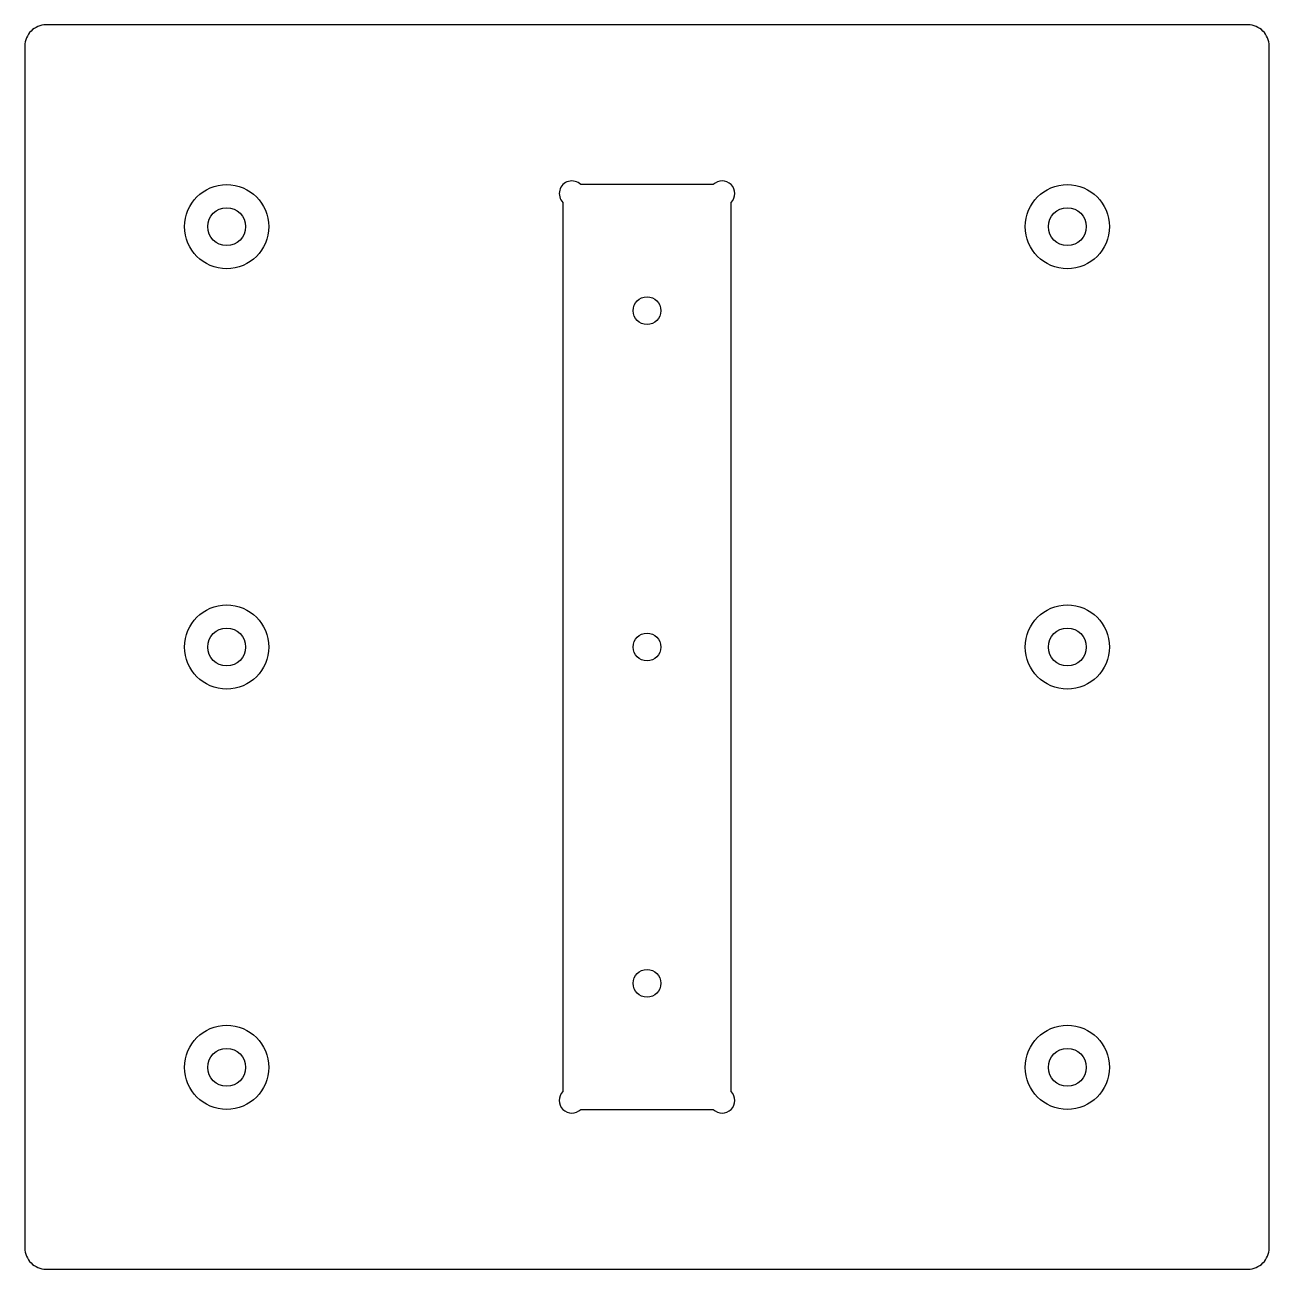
# Model space of a CAD drawing. Header units: millimetres. Extents: x -148 to 148, y -148 to 148.
import ezdxf

# ---------------------------------------------------------------- set-up
doc = ezdxf.new("R2010")
doc.units = ezdxf.units.MM
doc.layers.get('0').update_dxf_attribs({"linetype": 'CONTINUOUS'})

msp = doc.modelspace()

# ---------------------------------------------------------------- linework, layer by layer
for points in [[(143, -148, 0.414214), (148, -143), (148, 143, 0.414214), (143, 148), (-143, 148, 0.414214), (-148, 143), (-148, -143, 0.414214), (-143, -148)], [(20, 105.76, 1), (15.76, 110), (-15.76, 110, 1), (-20, 105.76), (-20, -105.76, 1), (-15.76, -110), (15.76, -110, 1), (20, -105.76)], [(20, -105.76), (20, 105.76, 1), (15.76, 110), (-15.76, 110, 1), (-20, 105.76), (-20, -105.76, 1), (-15.76, -110), (15.76, -110, 1)]]:
    msp.add_lwpolyline(points, format="xyb", close=True)
for centre, radius in [((-100, 100), 10), ((-100, 100), 10), ((100, 100), 10), ((100, 100), 10), ((-100, 100), 4.5), ((100, 100), 4.5), ((0, 80), 3.3), ((-100, 0), 10), ((-100, 0), 10), ((100, 0), 10), ((100, 0), 10), ((-100, 0), 4.5), ((0, 0), 3.3), ((100, 0), 4.5), ((0, -80), 3.3), ((-100, -100), 10), ((-100, -100), 10), ((100, -100), 10), ((100, -100), 10), ((-100, -100), 4.5), ((100, -100), 4.5)]:
    msp.add_circle(centre, radius)

doc.saveas('drawing.dxf')
